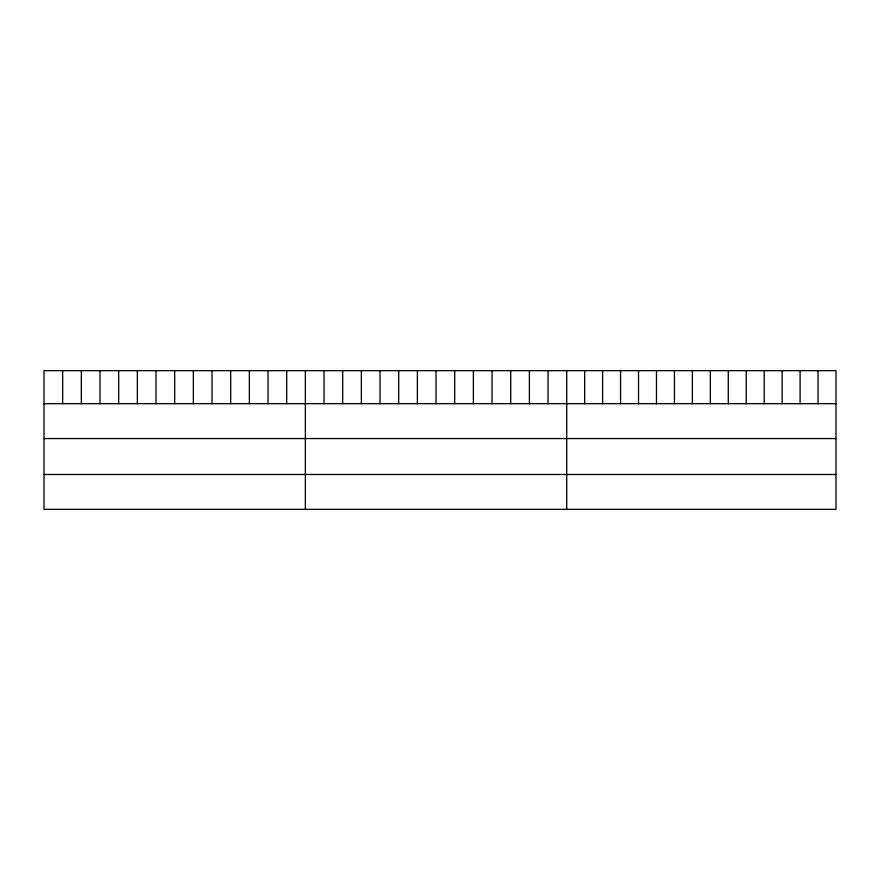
<?xml version="1.0" encoding="UTF-8"?>
<svg xmlns="http://www.w3.org/2000/svg" width="880" height="880" viewBox="0 0 880 880"><rect width="100%" height="100%" fill="white"/><g stroke="black" fill="none" stroke-linecap="round" stroke-linejoin="round"><path stroke-width="1.32" d="M836 403.689L836 509.344L44 509.344L44 370.656L836 370.656L836 403.689L44 403.689M44 438.559L836 438.559M44 474.485L836 474.485M818.048 370.656L818.048 403.689M800.096 370.656L800.096 403.689M782.144 370.656L782.144 403.689M764.192 370.656L764.192 403.689M746.24 370.656L746.24 403.689M728.288 370.656L728.288 403.689M710.336 370.656L710.336 403.689M692.384 370.656L692.384 403.689M674.432 370.656L674.432 403.689M656.48 370.656L656.48 403.689M638.528 370.656L638.528 403.689M620.576 370.656L620.576 403.689M602.624 370.656L602.624 403.689M584.672 370.656L584.672 403.689M566.72 370.656L566.72 509.344M548.053 370.656L548.053 403.689M529.386 370.656L529.386 403.689M510.719 370.656L510.719 403.689M492.041 370.656L492.041 403.689M473.374 370.656L473.374 403.689M454.707 370.656L454.707 403.689M436.04 370.656L436.04 403.689M417.373 370.656L417.373 403.689M398.706 370.656L398.706 403.689M380.039 370.656L380.039 403.689M361.361 370.656L361.361 403.689M342.694 370.656L342.694 403.689M324.027 370.656L324.027 403.689M305.36 370.656L305.36 509.344M286.693 370.656L286.693 403.689M268.026 370.656L268.026 403.689M249.359 370.656L249.359 403.689M230.681 370.656L230.681 403.689M212.014 370.656L212.014 403.689M193.347 370.656L193.347 403.689M174.68 370.656L174.68 403.689M156.013 370.656L156.013 403.689M137.346 370.656L137.346 403.689M118.679 370.656L118.679 403.689M100.001 370.656L100.001 403.689M81.334 370.656L81.334 403.689M62.667 370.656L62.667 403.689"/></g></svg>
